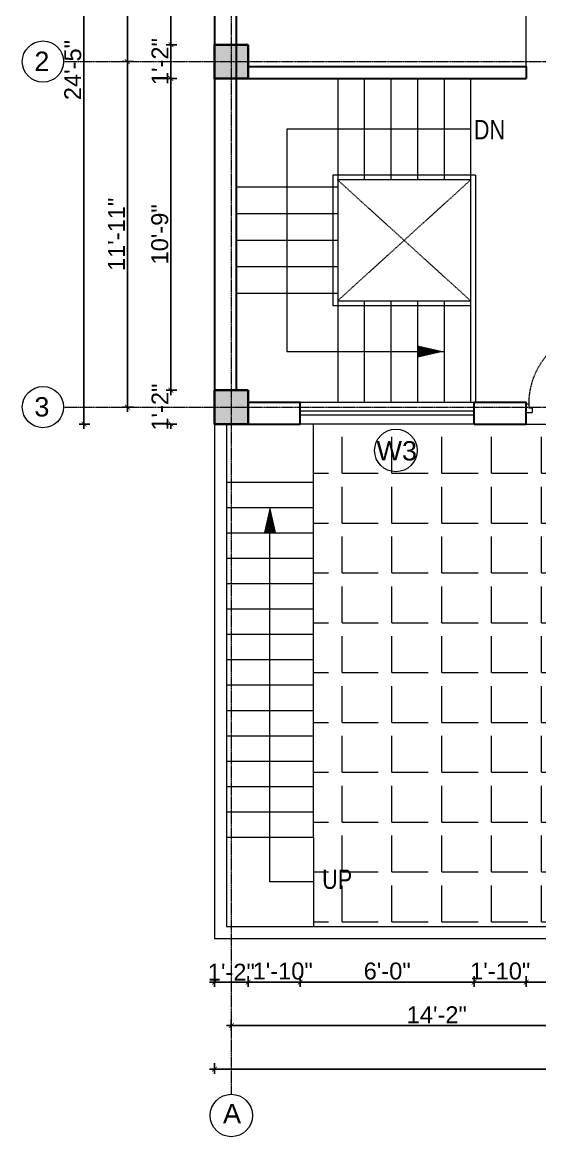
# Model space of a CAD drawing. Header units: inches. Extents: x 94382 to 101671, y 6219 to 10323.
# Drawn here: x 95156.1 to 95370.2, y 7032.1 to 7493.3 of the extents above; entities that cross this region are included whole.
import ezdxf

# ---------------------------------------------------------------- set-up
doc = ezdxf.new("R2010")
doc.units = ezdxf.units.IN
doc.header["$MEASUREMENT"] = 0
doc.linetypes.add('CENTER', pattern=[2, 1.25, -0.25, 0.25, -0.25])
doc.linetypes.add('HIDDEN', pattern=[0.375, 0.25, -0.125])
for name, color, linetype, lineweight in [('Annotate-Lite.w', 4, 'Continuous', 9), ('Annotations-Bold.w', 2, 'Continuous', 13), ('COLOUM', 3, 'Continuous', 35), ('DIM-2', 4, 'Continuous', 20), ('Door-Window.w', 4, 'Continuous', 15), ('FURNT', 31, 'Continuous', 15), ('HA', 254, 'Continuous', 9), ('stair', 6, 'Continuous', 5), ('wall', 240, 'Continuous', 30), ('wall light', 6, 'Continuous', 18), ('window', 130, 'Continuous', 13)]:
    doc.layers.add(name, color=color, linetype=linetype, lineweight=lineweight)
doc.styles.add('ARAIL', font='arial.ttf')
doc.styles.add('DIM', font='arial.ttf', dxfattribs={"width": 0.8})
doc.styles.add('gaurav', font='arial.ttf')
doc.dimstyles.new('8 inch dim', dxfattribs={"dimtxt": 7, "dimasz": 2, "dimexe": 2, "dimexo": 1, "dimgap": 1, "dimtad": 1, "dimdec": 0, "dimzin": 3, "dimdsep": 46, "dimlunit": 4, "dimtxsty": 'ARAIL', "dimblk": 'ARCHTICK', "dimcen": 0.09, "dimdle": 2, "dimadec": 0, "dimazin": 0, "dimtfac": 1, "dimtdec": 0, "dimtix": 1, "dimtofl": 0, "dimtmove": 1, "dimatfit": 3, "dimldrblk": 'ARCHTICK', "dimfxlon": 1, "dimtolj": 1, "dimtzin": 0, "dimarcsym": 0})

# ---------------------------------------------------------------- blocks, each defined once
blk = doc.blocks.new('column 14')
at = {"layer": 'COLOUM'}
h = blk.add_hatch(color=256, dxfattribs=at)
h.dxf.hatch_style = 1
h.paths.add_polyline_path([(7, 7), (-7, 7), (-7, -7), (7, -7)])
blk.add_lwpolyline([(7, 7), (7, -7), (-7, -7), (-7, 7)], close=True, dxfattribs=at)
blk = doc.blocks.new('*U9')
at = {"layer": 'Door-Window.w', "ltscale": 3}
for p, q in [((11067.44, 10097.93), (11092.24, 10116.76)), ((11068.18, 10096.96), (11093, 10115.8)), ((11092.24, 10116.76), (11093, 10115.8)), ((11063.03, 10097.66), (11065.96, 10099.89)), ((11065.96, 10099.89), (11067.44, 10097.93)), ((11065.25, 10094.74), (11063.03, 10097.66)), ((11066.71, 10095.85), (11065.25, 10094.74)), ((11065.97, 10096.82), (11067.44, 10097.93)), ((11066.71, 10095.85), (11065.97, 10096.82)), ((11067.44, 10097.93), (11068.18, 10096.96)), ((11084.8, 10072.06), (11083.33, 10070.95)), ((11084.8, 10072.06), (11085.54, 10071.08)), ((11084.81, 10068.99), (11087.74, 10071.22)), ((11085.54, 10071.08), (11087, 10072.19)), ((11087.74, 10071.22), (11087, 10072.19)), ((11084.81, 10068.99), (11083.33, 10070.95))]:
    blk.add_line(p, q, dxfattribs=at)
at = {"layer": 'Door-Window.w', "color": 9, "linetype": 'HIDDEN', "lineweight": 18}
blk.add_arc((11068.18, 10096.96), 31.16, 307.2347, 37.1906, dxfattribs=at)
blk = doc.blocks.new('_ArchTick')
at = {"color": 0, "linetype": 'ByBlock', "const_width": 0.15}
blk.add_lwpolyline([(-0.5, -0.5), (0.5, 0.5)], dxfattribs=at)
blk = doc.blocks.new('*D259')
at = {"layer": 'Defpoints', "color": 0, "transparency": 16777216}
for p in [(95235.56, 7606.06), (95217.56, 7484.06), (95235.56, 7484.06)]:
    blk.add_point(p, dxfattribs=at)
at = {"layer": 'DIM-2', "color": 0, "lineweight": -2, "transparency": 16777216}
for p, q in [((95220.06, 7606.06), (95215.56, 7606.06)), ((95217.56, 7608.06), (95217.56, 7482.06)), ((95220.06, 7484.06), (95215.56, 7484.06))]:
    blk.add_line(p, q, dxfattribs=at)
at = {"layer": 'DIM-2', "color": 0, "lineweight": -2, "transparency": 16777216, "xscale": 2, "yscale": 2, "zscale": 2}
for p, rotation in [((95217.56, 7606.06), 90), ((95217.56, 7484.06), 270)]:
    blk.add_blockref('_ArchTick', p, dxfattribs=dict(at, rotation=rotation))
at = {"layer": 'DIM-2', "color": 0, "transparency": 16777216, "insert": (95212.98, 7545.06), "char_height": 7, "attachment_point": 5, "rotation": 90, "style": 'ARAIL'}
blk.add_mtext('\\A1;10\'-2"', dxfattribs=at)
blk = doc.blocks.new('*D260')
at = {"layer": 'Defpoints', "color": 0, "transparency": 16777216}
for p in [(95235.56, 7484.06), (95217.56, 7470.06), (95235.56, 7470.06)]:
    blk.add_point(p, dxfattribs=at)
at = {"layer": 'DIM-2', "color": 0, "lineweight": -2, "transparency": 16777216}
for p, q in [((95217.56, 7486.06), (95217.56, 7468.06)), ((95220.06, 7484.06), (95215.56, 7484.06)), ((95220.06, 7470.06), (95215.56, 7470.06))]:
    blk.add_line(p, q, dxfattribs=at)
at = {"layer": 'DIM-2', "color": 0, "lineweight": -2, "transparency": 16777216, "xscale": 2, "yscale": 2, "zscale": 2}
for p, rotation in [((95217.56, 7484.06), 90), ((95217.56, 7470.06), 270)]:
    blk.add_blockref('_ArchTick', p, dxfattribs=dict(at, rotation=rotation))
at = {"layer": 'DIM-2', "color": 0, "transparency": 16777216, "insert": (95213.04, 7477.06), "char_height": 7, "attachment_point": 5, "rotation": 90, "style": 'ARAIL'}
blk.add_mtext('\\A1;1\'-2"', dxfattribs=at)
blk = doc.blocks.new('*D261')
at = {"layer": 'Defpoints', "color": 0, "transparency": 16777216}
for p in [(95235.56, 7470.06), (95217.56, 7341.06), (95235.56, 7341.06)]:
    blk.add_point(p, dxfattribs=at)
at = {"layer": 'DIM-2', "color": 0, "lineweight": -2, "transparency": 16777216}
for p, q in [((95220.06, 7470.06), (95215.56, 7470.06)), ((95217.56, 7472.06), (95217.56, 7339.06)), ((95220.06, 7341.06), (95215.56, 7341.06))]:
    blk.add_line(p, q, dxfattribs=at)
at = {"layer": 'DIM-2', "color": 0, "lineweight": -2, "transparency": 16777216, "xscale": 2, "yscale": 2, "zscale": 2}
for p, rotation in [((95217.56, 7470.06), 90), ((95217.56, 7341.06), 270)]:
    blk.add_blockref('_ArchTick', p, dxfattribs=dict(at, rotation=rotation))
at = {"layer": 'DIM-2', "color": 0, "transparency": 16777216, "insert": (95212.98, 7405.56), "char_height": 7, "attachment_point": 5, "rotation": 90, "style": 'ARAIL'}
blk.add_mtext('\\A1;10\'-9"', dxfattribs=at)
blk = doc.blocks.new('*D262')
at = {"layer": 'Defpoints', "color": 0, "transparency": 16777216}
for p in [(95235.56, 7341.06), (95217.56, 7327.06), (95235.56, 7327.06)]:
    blk.add_point(p, dxfattribs=at)
at = {"layer": 'DIM-2', "color": 0, "lineweight": -2, "transparency": 16777216}
for p, q in [((95217.56, 7341.06), (95217.56, 7343.06)), ((95220.06, 7341.06), (95215.56, 7341.06)), ((95220.06, 7327.06), (95215.56, 7327.06)), ((95217.56, 7327.06), (95217.56, 7325.06))]:
    blk.add_line(p, q, dxfattribs=at)
at = {"layer": 'DIM-2', "color": 0, "lineweight": -2, "transparency": 16777216, "xscale": 2, "yscale": 2, "zscale": 2}
for p, rotation in [((95217.56, 7341.06), 270), ((95217.56, 7327.06), 90)]:
    blk.add_blockref('_ArchTick', p, dxfattribs=dict(at, rotation=rotation))
at = {"layer": 'DIM-2', "color": 0, "transparency": 16777216, "insert": (95213.04, 7334.06), "char_height": 7, "attachment_point": 5, "rotation": 90, "style": 'ARAIL'}
blk.add_mtext('\\A1;1\'-2"', dxfattribs=at)
blk = doc.blocks.new('*D263')
at = {"layer": 'Defpoints', "color": 0, "transparency": 16777216}
for p in [(95199.56, 7477.06), (95235.56, 7477.06), (95235.56, 7334.06)]:
    blk.add_point(p, dxfattribs=at)
at = {"layer": 'DIM-2', "color": 0, "lineweight": -2, "transparency": 16777216}
for p, q in [((95202.06, 7477.06), (95197.56, 7477.06)), ((95199.56, 7332.06), (95199.56, 7479.06)), ((95202.06, 7334.06), (95197.56, 7334.06))]:
    blk.add_line(p, q, dxfattribs=at)
at = {"layer": 'DIM-2', "color": 0, "lineweight": -2, "transparency": 16777216, "xscale": 2, "yscale": 2, "zscale": 2}
for p, rotation in [((95199.56, 7477.06), 90), ((95199.56, 7334.06), 270)]:
    blk.add_blockref('_ArchTick', p, dxfattribs=dict(at, rotation=rotation))
at = {"layer": 'DIM-2', "color": 0, "transparency": 16777216, "insert": (95195.04, 7405.56), "char_height": 7, "attachment_point": 5, "rotation": 90, "style": 'ARAIL'}
blk.add_mtext('\\A1;11\'-11"', dxfattribs=at)
blk = doc.blocks.new('*D264')
at = {"layer": 'Defpoints', "color": 0, "transparency": 16777216}
for p in [(95199.56, 7613.06), (95235.56, 7613.06), (95235.56, 7477.06)]:
    blk.add_point(p, dxfattribs=at)
at = {"layer": 'DIM-2', "color": 0, "lineweight": -2, "transparency": 16777216}
for p, q in [((95202.06, 7613.06), (95197.56, 7613.06)), ((95199.56, 7475.06), (95199.56, 7615.06)), ((95202.06, 7477.06), (95197.56, 7477.06))]:
    blk.add_line(p, q, dxfattribs=at)
at = {"layer": 'DIM-2', "color": 0, "lineweight": -2, "transparency": 16777216, "xscale": 2, "yscale": 2, "zscale": 2}
for p, rotation in [((95199.56, 7613.06), 90), ((95199.56, 7477.06), 270)]:
    blk.add_blockref('_ArchTick', p, dxfattribs=dict(at, rotation=rotation))
at = {"layer": 'DIM-2', "color": 0, "transparency": 16777216, "insert": (95195.04, 7545.06), "char_height": 7, "attachment_point": 5, "rotation": 90, "style": 'ARAIL'}
blk.add_mtext('\\A1;11\'-4"', dxfattribs=at)
blk = doc.blocks.new('*D257')
at = {"layer": 'Defpoints', "color": 0, "transparency": 16777216}
for p in [(95235.56, 7620.06), (95181.56, 7327.06), (95235.56, 7327.06)]:
    blk.add_point(p, dxfattribs=at)
at = {"layer": 'DIM-2', "color": 0, "lineweight": -2, "transparency": 16777216}
for p, q in [((95184.06, 7620.06), (95179.56, 7620.06)), ((95181.56, 7622.06), (95181.56, 7325.06)), ((95184.06, 7327.06), (95179.56, 7327.06))]:
    blk.add_line(p, q, dxfattribs=at)
at = {"layer": 'DIM-2', "color": 0, "lineweight": -2, "transparency": 16777216, "xscale": 2, "yscale": 2, "zscale": 2}
for p, rotation in [((95181.56, 7620.06), 90), ((95181.56, 7327.06), 270)]:
    blk.add_blockref('_ArchTick', p, dxfattribs=dict(at, rotation=rotation))
at = {"layer": 'DIM-2', "color": 0, "transparency": 16777216, "insert": (95176.98, 7473.56), "char_height": 7, "attachment_point": 5, "rotation": 90, "style": 'ARAIL'}
blk.add_mtext('\\A1;24\'-5"', dxfattribs=at)
blk = doc.blocks.new('*D295')
at = {"layer": 'Defpoints', "color": 0, "transparency": 16777216}
for p in [(95235.56, 7327.06), (95249.56, 7327.06), (95249.56, 7096.06)]:
    blk.add_point(p, dxfattribs=at)
at = {"layer": 'DIM-2', "color": 0, "lineweight": -2, "transparency": 16777216}
for p, q in [((95235.56, 7098.56), (95235.56, 7094.06)), ((95249.56, 7098.56), (95249.56, 7094.06)), ((95233.56, 7096.06), (95251.56, 7096.06))]:
    blk.add_line(p, q, dxfattribs=at)
at = {"layer": 'DIM-2', "color": 0, "lineweight": -2, "transparency": 16777216, "xscale": 2, "yscale": 2, "zscale": 2, "rotation": 180}
blk.add_blockref('_ArchTick', (95235.56, 7096.06), dxfattribs=at)
at = {"layer": 'DIM-2', "color": 0, "lineweight": -2, "transparency": 16777216, "xscale": 2, "yscale": 2, "zscale": 2}
blk.add_blockref('_ArchTick', (95249.56, 7096.06), dxfattribs=at)
at = {"layer": 'DIM-2', "color": 0, "transparency": 16777216, "insert": (95242.56, 7100.19), "char_height": 7, "attachment_point": 5, "style": 'ARAIL'}
blk.add_mtext('\\A1;1\'-2"', dxfattribs=at)
blk = doc.blocks.new('*D296')
at = {"layer": 'Defpoints', "color": 0, "transparency": 16777216}
for p in [(95249.56, 7327.06), (95271.06, 7327.06), (95271.06, 7096.06)]:
    blk.add_point(p, dxfattribs=at)
at = {"layer": 'DIM-2', "color": 0, "lineweight": -2, "transparency": 16777216}
for p, q in [((95249.56, 7098.56), (95249.56, 7094.06)), ((95271.06, 7098.56), (95271.06, 7094.06)), ((95247.56, 7096.06), (95273.06, 7096.06))]:
    blk.add_line(p, q, dxfattribs=at)
at = {"layer": 'DIM-2', "color": 0, "lineweight": -2, "transparency": 16777216, "xscale": 2, "yscale": 2, "zscale": 2, "rotation": 180}
blk.add_blockref('_ArchTick', (95249.56, 7096.06), dxfattribs=at)
at = {"layer": 'DIM-2', "color": 0, "lineweight": -2, "transparency": 16777216, "xscale": 2, "yscale": 2, "zscale": 2}
blk.add_blockref('_ArchTick', (95271.06, 7096.06), dxfattribs=at)
at = {"layer": 'DIM-2', "color": 0, "transparency": 16777216, "insert": (95263.81, 7100.63), "char_height": 7, "attachment_point": 5, "style": 'ARAIL'}
blk.add_mtext('\\A1;1\'-10"', dxfattribs=at)
blk = doc.blocks.new('*D297')
at = {"layer": 'Defpoints', "color": 0, "transparency": 16777216}
for p in [(95271.06, 7327.06), (95343.06, 7327.06), (95343.06, 7096.06)]:
    blk.add_point(p, dxfattribs=at)
at = {"layer": 'DIM-2', "color": 0, "lineweight": -2, "transparency": 16777216}
for p, q in [((95271.06, 7098.56), (95271.06, 7094.06)), ((95343.06, 7098.56), (95343.06, 7094.06)), ((95269.06, 7096.06), (95345.06, 7096.06))]:
    blk.add_line(p, q, dxfattribs=at)
at = {"layer": 'DIM-2', "color": 0, "lineweight": -2, "transparency": 16777216, "xscale": 2, "yscale": 2, "zscale": 2, "rotation": 180}
blk.add_blockref('_ArchTick', (95271.06, 7096.06), dxfattribs=at)
at = {"layer": 'DIM-2', "color": 0, "lineweight": -2, "transparency": 16777216, "xscale": 2, "yscale": 2, "zscale": 2}
blk.add_blockref('_ArchTick', (95343.06, 7096.06), dxfattribs=at)
at = {"layer": 'DIM-2', "color": 0, "transparency": 16777216, "insert": (95307.06, 7100.63), "char_height": 7, "attachment_point": 5, "style": 'ARAIL'}
blk.add_mtext('\\A1;6\'-0"', dxfattribs=at)
blk = doc.blocks.new('*D298')
at = {"layer": 'Defpoints', "color": 0, "transparency": 16777216}
for p in [(95343.06, 7327.06), (95364.56, 7327.06), (95364.56, 7096.06)]:
    blk.add_point(p, dxfattribs=at)
at = {"layer": 'DIM-2', "color": 0, "lineweight": -2, "transparency": 16777216}
for p, q in [((95343.06, 7098.56), (95343.06, 7094.06)), ((95364.56, 7098.56), (95364.56, 7094.06)), ((95341.06, 7096.06), (95366.56, 7096.06))]:
    blk.add_line(p, q, dxfattribs=at)
at = {"layer": 'DIM-2', "color": 0, "lineweight": -2, "transparency": 16777216, "xscale": 2, "yscale": 2, "zscale": 2, "rotation": 180}
blk.add_blockref('_ArchTick', (95343.06, 7096.06), dxfattribs=at)
at = {"layer": 'DIM-2', "color": 0, "lineweight": -2, "transparency": 16777216, "xscale": 2, "yscale": 2, "zscale": 2}
blk.add_blockref('_ArchTick', (95364.56, 7096.06), dxfattribs=at)
at = {"layer": 'DIM-2', "color": 0, "transparency": 16777216, "insert": (95353.81, 7100.63), "char_height": 7, "attachment_point": 5, "style": 'ARAIL'}
blk.add_mtext('\\A1;1\'-10"', dxfattribs=at)
blk = doc.blocks.new('*D299')
at = {"layer": 'Defpoints', "color": 0, "transparency": 16777216}
for p in [(95364.56, 7327.06), (95400.56, 7327.06), (95400.56, 7096.06)]:
    blk.add_point(p, dxfattribs=at)
at = {"layer": 'DIM-2', "color": 0, "lineweight": -2, "transparency": 16777216}
for p, q in [((95364.56, 7098.56), (95364.56, 7094.06)), ((95400.56, 7098.56), (95400.56, 7094.06)), ((95362.56, 7096.06), (95402.56, 7096.06))]:
    blk.add_line(p, q, dxfattribs=at)
at = {"layer": 'DIM-2', "color": 0, "lineweight": -2, "transparency": 16777216, "xscale": 2, "yscale": 2, "zscale": 2, "rotation": 180}
blk.add_blockref('_ArchTick', (95364.56, 7096.06), dxfattribs=at)
at = {"layer": 'DIM-2', "color": 0, "lineweight": -2, "transparency": 16777216, "xscale": 2, "yscale": 2, "zscale": 2}
blk.add_blockref('_ArchTick', (95400.56, 7096.06), dxfattribs=at)
at = {"layer": 'DIM-2', "color": 0, "transparency": 16777216, "insert": (95382.56, 7100.63), "char_height": 7, "attachment_point": 5, "style": 'ARAIL'}
blk.add_mtext('\\A1;3\'-0"', dxfattribs=at)
blk = doc.blocks.new('*D275')
at = {"layer": 'Defpoints', "color": 0, "transparency": 16777216}
for p in [(95242.56, 7327.06), (95412.56, 7327.06), (95412.56, 7078.06)]:
    blk.add_point(p, dxfattribs=at)
at = {"layer": 'DIM-2', "color": 0, "lineweight": -2, "transparency": 16777216}
for p, q in [((95242.56, 7080.56), (95242.56, 7076.06)), ((95412.56, 7080.56), (95412.56, 7076.06)), ((95240.56, 7078.06), (95414.56, 7078.06))]:
    blk.add_line(p, q, dxfattribs=at)
at = {"layer": 'DIM-2', "color": 0, "lineweight": -2, "transparency": 16777216, "xscale": 2, "yscale": 2, "zscale": 2, "rotation": 180}
blk.add_blockref('_ArchTick', (95242.56, 7078.06), dxfattribs=at)
at = {"layer": 'DIM-2', "color": 0, "lineweight": -2, "transparency": 16777216, "xscale": 2, "yscale": 2, "zscale": 2}
blk.add_blockref('_ArchTick', (95412.56, 7078.06), dxfattribs=at)
at = {"layer": 'DIM-2', "color": 0, "transparency": 16777216, "insert": (95327.56, 7082.57), "char_height": 7, "attachment_point": 5, "style": 'ARAIL'}
blk.add_mtext('\\A1;14\'-2"', dxfattribs=at)
blk = doc.blocks.new('*D277')
at = {"layer": 'Defpoints', "color": 0, "transparency": 16777216}
for p in [(95235.56, 7327.06), (95577.16, 7327.06), (95577.16, 7060.06)]:
    blk.add_point(p, dxfattribs=at)
at = {"layer": 'DIM-2', "color": 0, "lineweight": -2, "transparency": 16777216}
for p, q in [((95235.56, 7062.56), (95235.56, 7058.06)), ((95577.16, 7062.56), (95577.16, 7058.06)), ((95233.56, 7060.06), (95579.16, 7060.06))]:
    blk.add_line(p, q, dxfattribs=at)
at = {"layer": 'DIM-2', "color": 0, "lineweight": -2, "transparency": 16777216, "xscale": 2, "yscale": 2, "zscale": 2, "rotation": 180}
blk.add_blockref('_ArchTick', (95235.56, 7060.06), dxfattribs=at)
at = {"layer": 'DIM-2', "color": 0, "lineweight": -2, "transparency": 16777216, "xscale": 2, "yscale": 2, "zscale": 2}
blk.add_blockref('_ArchTick', (95577.16, 7060.06), dxfattribs=at)
at = {"layer": 'DIM-2', "color": 0, "transparency": 16777216, "insert": (95406.36, 7064.63), "char_height": 7, "attachment_point": 5, "style": 'ARAIL'}
blk.add_mtext('\\A1;28\'-6"', dxfattribs=at)

msp = doc.modelspace()

# ---------------------------------------------------------------- hatches: boundary and pattern name
at = {"layer": 'HA'}
h = msp.add_hatch(dxfattribs=at)
h.set_pattern_fill('ANGLE', color=256, scale=75)
h.set_pattern_definition([(0, (-13075.39, -2407.695), (0, 20.625), [15, -5.625]), (90, (-13075.39, -2407.695), (-20.625, 1e-15), [15, -5.625])])
h.paths.add_polyline_path([(95569.75, 7327.06), (95563.16, 7327.06), (95479.79, 7327.06), (95443.79, 7327.06), (95419.73, 7327.06), (95412.56, 7327.06), (95412.56, 7119.06), (95559.83, 7119.06), (95559.83, 7157.06)])
h.paths.add_polyline_path([(95412.56, 7327.06), (95405.56, 7327.06), (95400.56, 7327.06), (95384.64, 7327.06, -0.146707), (95379.58, 7327.06), (95364.56, 7327.06), (95343.06, 7327.06), (95276.56, 7327.06), (95276.56, 7156.06), (95276.56, 7119.06), (95412.56, 7119.06)])
h.paths.add_polyline_path([(95383.55, 7218.66), (95430.27, 7218.66), (95430.27, 7235.14), (95383.55, 7235.14)], flags=9)
h.paths.add_polyline_path([(95277.98, 7130.31), (95294.4, 7130.31), (95294.4, 7146.8), (95277.98, 7146.8)], flags=24)

# ---------------------------------------------------------------- linework, layer by layer
at = {"layer": 'Annotate-Lite.w', "ltscale": 0.005}
msp.add_circle((95310.65, 7316.13), 8.81, dxfattribs=at)
at = {"layer": 'Annotations-Bold.w', "linetype": 'CENTER', "ltscale": 0.3}
for p, q in [((95242.56, 7726.12), (95242.56, 7049.62)), ((95173.14, 7477.06), (95659.39, 7477.06)), ((95173.14, 7334.06), (95659.39, 7334.06))]:
    msp.add_line(p, q, dxfattribs=at)
at = {"layer": 'DIM-2'}
for centre, radius in [((95164.61, 7477.06), 8.53), ((95164.61, 7334.06), 8.53), ((95242.56, 7040.86), 8.77)]:
    msp.add_circle(centre, radius, dxfattribs=at)
at = {"layer": 'FURNT'}
msp.add_line((95364.56, 7475.06), (95364.56, 7499.06), dxfattribs=at)
at = {"layer": 'HA', "linetype": 'HIDDEN'}
for p, q in [((95341.56, 7428.06), (95286.56, 7378.06)), ((95341.56, 7378.06), (95286.56, 7428.06))]:
    msp.add_line(p, q, dxfattribs=at)
at = {"layer": 'HA'}
msp.add_line((95364.56, 7327.06), (95400.56, 7327.06), dxfattribs=at)
for points in [[(95341.56, 7449.06), (95265.56, 7449.06), (95265.56, 7357.06), (95330.56, 7357.06)], [(95276.56, 7137.56), (95258.56, 7137.56), (95258.56, 7282.06)]]:
    msp.add_lwpolyline(points, dxfattribs=at)
for points in [[(95319.56, 7357.06, 5, 0, 0), (95330.56, 7357.06, 0, 0, 0)], [(95258.56, 7282.06, 5, 0, 0), (95258.56, 7293.06, 0, 0, 0)]]:
    msp.add_lwpolyline(points, format="xyseb", dxfattribs=at)
at = {"layer": 'stair'}
for p, q in [((95284.56, 7430.06), (95284.56, 7376.06)), ((95343.56, 7430.06), (95284.56, 7430.06)), ((95286.56, 7428.06), (95286.56, 7378.06)), ((95341.56, 7428.06), (95286.56, 7428.06)), ((95341.56, 7428.06), (95341.56, 7336.06)), ((95343.56, 7430.06), (95343.56, 7336.06)), ((95286.56, 7425.06), (95244.56, 7425.06)), ((95286.56, 7414.06), (95244.56, 7414.06)), ((95286.56, 7403.06), (95244.56, 7403.06)), ((95286.56, 7392.06), (95244.56, 7392.06)), ((95286.56, 7381.06), (95244.56, 7381.06)), ((95284.56, 7376.06), (95341.56, 7376.06)), ((95286.56, 7378.06), (95341.56, 7378.06))]:
    msp.add_line(p, q, dxfattribs=at)
for points in [[(95286.56, 7470.06), (95286.56, 7428.06)], [(95297.56, 7470.06), (95297.56, 7428.06)], [(95308.56, 7470.06), (95308.56, 7428.06)], [(95319.56, 7470.06), (95319.56, 7428.06)], [(95330.56, 7470.06), (95330.56, 7428.06)], [(95341.56, 7470.06), (95341.56, 7428.06)], [(95286.56, 7378.06), (95286.56, 7336.06)], [(95297.56, 7378.06), (95297.56, 7336.06)], [(95308.56, 7378.06), (95308.56, 7336.06)], [(95319.56, 7378.06), (95319.56, 7336.06)], [(95330.56, 7378.06), (95330.56, 7336.06)]]:
    msp.add_lwpolyline(points, dxfattribs=at)
at = {"layer": 'wall'}
for p, q in [((95235.56, 7606.06), (95235.56, 7341.06)), ((95244.56, 7606.06), (95244.56, 7341.06)), ((95249.56, 7475.06), (95364.56, 7475.06)), ((95364.56, 7475.06), (95364.56, 7470.06)), ((95249.56, 7470.06), (95364.56, 7470.06)), ((95244.62, 7428.06), (95244.56, 7428.06)), ((95249.56, 7336.06), (95271.06, 7336.06)), ((95271.06, 7327.06), (95271.06, 7336.06)), ((95343.06, 7336.06), (95364.56, 7336.06)), ((95343.06, 7327.06), (95343.06, 7336.06)), ((95364.56, 7327.06), (95364.56, 7336.06)), ((95249.56, 7327.06), (95271.06, 7327.06)), ((95343.06, 7327.06), (95364.56, 7327.06))]:
    msp.add_line(p, q, dxfattribs=at)
at = {"layer": 'wall light'}
for p, q in [((95235.56, 7327.06), (95235.56, 7114.06)), ((95240.56, 7327.06), (95240.56, 7119.06)), ((95276.56, 7156.06), (95276.56, 7327.06)), ((95240.56, 7303.06), (95276.56, 7303.06)), ((95240.56, 7292.56), (95276.56, 7292.56)), ((95240.56, 7282.06), (95276.56, 7282.06)), ((95240.56, 7271.56), (95276.56, 7271.56)), ((95240.56, 7261.06), (95276.56, 7261.06)), ((95240.56, 7250.56), (95276.56, 7250.56)), ((95240.56, 7240.06), (95276.56, 7240.06)), ((95240.56, 7229.56), (95276.56, 7229.56)), ((95240.56, 7219.06), (95276.56, 7219.06)), ((95240.56, 7208.56), (95276.56, 7208.56)), ((95240.56, 7198.06), (95276.56, 7198.06)), ((95240.56, 7187.56), (95276.56, 7187.56)), ((95240.56, 7177.06), (95276.56, 7177.06)), ((95240.56, 7166.56), (95276.56, 7166.56)), ((95240.56, 7156.06), (95276.56, 7156.06)), ((95276.56, 7156.06), (95276.56, 7119.06)), ((95240.56, 7119.06), (95559.85, 7119.06)), ((95235.56, 7114.06), (95564.57, 7114.06))]:
    msp.add_line(p, q, dxfattribs=at)
at = {"layer": 'window'}
for p, q in [((95271.06, 7336.06), (95343.06, 7336.06)), ((95343.06, 7332.43), (95271.06, 7332.43)), ((95343.06, 7330.68), (95271.06, 7330.68)), ((95343.06, 7327.06), (95271.06, 7327.06))]:
    msp.add_line(p, q, dxfattribs=at)

# ---------------------------------------------------------------- block references
at = {"layer": 'Door-Window.w', "linetype": 'ByBlock', "xscale": -0.9997907820917175, "yscale": 0.9997907820917175, "zscale": 0.9997907820917175, "rotation": 307.1524242901596}
msp.add_blockref('*U9', (94034.06, -7581.1), dxfattribs=at)
at = {"layer": 'wall', "xscale": -1, "rotation": 270}
for p in [(95242.56, 7477.06), (95242.56, 7334.06)]:
    msp.add_blockref('column 14', p, dxfattribs=at)

# ---------------------------------------------------------------- texts
at = {"ltscale": 7, "char_height": 8, "width": 121.9318, "attachment_point": 8, "style": 'DIM'}
for s, insert in [('DN', (95349.37, 7444.9)), ('UP', (95286.35, 7134.54))]:
    msp.add_mtext(s, dxfattribs=dict(at, insert=insert))
at = {"layer": 'Annotate-Lite.w', "ltscale": 0.005, "insert": (95302.62, 7319.98), "char_height": 8, "attachment_point": 1, "style": 'gaurav'}
msp.add_mtext_dynamic_manual_height_columns('W3', width=8, gutter_width=100, heights=[0], dxfattribs=at)
at = {"layer": 'Annotations-Bold.w', "linetype": 'CENTER', "ltscale": 1.5, "char_height": 8, "attachment_point": 1, "style": 'ARAIL'}
for s, insert in [('2', (95161.07, 7481.19)), ('3', (95161.07, 7338.19))]:
    msp.add_mtext_dynamic_manual_height_columns(s, width=6.5393, gutter_width=100, heights=[0], dxfattribs=dict(at, insert=insert))
at = {"layer": 'DIM-2', "insert": (95239.13, 7045.69), "char_height": 8, "attachment_point": 1, "style": 'ARAIL'}
msp.add_mtext_dynamic_manual_height_columns('A', width=6.5393, gutter_width=100, heights=[0], dxfattribs=at)

# ---------------------------------------------------------------- dimensions: what is measured, and where the dimension line sits
at = {"layer": 'DIM-2'}
for base, p1, p2, picture, middle in [((95181.56, 7327.06), (95235.56, 7620.06), (95235.56, 7327.06), '*D257', (95176.98, 7473.56)), ((95199.56, 7613.06), (95235.56, 7477.06), (95235.56, 7613.06), '*D264', (95195.04, 7545.06)), ((95217.56, 7484.06), (95235.56, 7606.06), (95235.56, 7484.06), '*D259', (95212.98, 7545.06)), ((95199.56, 7477.06), (95235.56, 7334.06), (95235.56, 7477.06), '*D263', (95195.04, 7405.56)), ((95217.56, 7341.06), (95235.56, 7470.06), (95235.56, 7341.06), '*D261', (95212.98, 7405.56)), ((95217.56, 7327.06), (95235.56, 7341.06), (95235.56, 7327.06), '*D262', (95213.04, 7334.06))]:
    dim = msp.add_linear_dim(base=base, p1=p1, p2=p2, angle=90, dimstyle='8 inch dim', dxfattribs=at)
    dim.commit()
    dim.dimension.update_dxf_attribs({"geometry": picture, "text_midpoint": middle})
dim = msp.add_linear_dim(base=(95217.56, 7470.06), p1=(95235.56, 7484.06), p2=(95235.56, 7470.06), angle=90, dimstyle='8 inch dim', dxfattribs=at)
dim.commit()
dim.dimension.update_dxf_attribs({"geometry": '*D260', "text_midpoint": (95217.56, 7477.06), "dimtype": 128})
for base, p1, p2, picture, middle in [((95249.56, 7096.06), (95235.56, 7327.06), (95249.56, 7327.06), '*D295', (95242.56, 7095.68)), ((95271.05560076, 7096.0573226), (95249.55560076, 7327.0573226), (95271.05560076, 7327.0573226), '*D296', (95263.81407809, 7096.0573226)), ((95364.55560076, 7096.0573226), (95343.05560076, 7327.0573226), (95364.55560076, 7327.0573226), '*D298', (95353.80560076, 7096.0573226))]:
    dim = msp.add_linear_dim(base=base, p1=p1, p2=p2, dimstyle='8 inch dim', dxfattribs=at)
    dim.commit()
    dim.dimension.update_dxf_attribs({"geometry": picture, "text_midpoint": middle, "dimtype": 128})
for base, p1, p2, picture, middle in [((95577.16, 7060.06), (95235.56, 7327.06), (95577.16, 7327.06), '*D277', (95406.36, 7064.63)), ((95412.56, 7078.06), (95242.56, 7327.06), (95412.56, 7327.06), '*D275', (95327.56, 7082.57)), ((95343.06, 7096.06), (95271.06, 7327.06), (95343.06, 7327.06), '*D297', (95307.06, 7100.63)), ((95400.56, 7096.06), (95364.56, 7327.06), (95400.56, 7327.06), '*D299', (95382.56, 7100.63))]:
    dim = msp.add_linear_dim(base=base, p1=p1, p2=p2, dimstyle='8 inch dim', dxfattribs=at)
    dim.commit()
    dim.dimension.update_dxf_attribs({"geometry": picture, "text_midpoint": middle})

doc.saveas('drawing.dxf')
